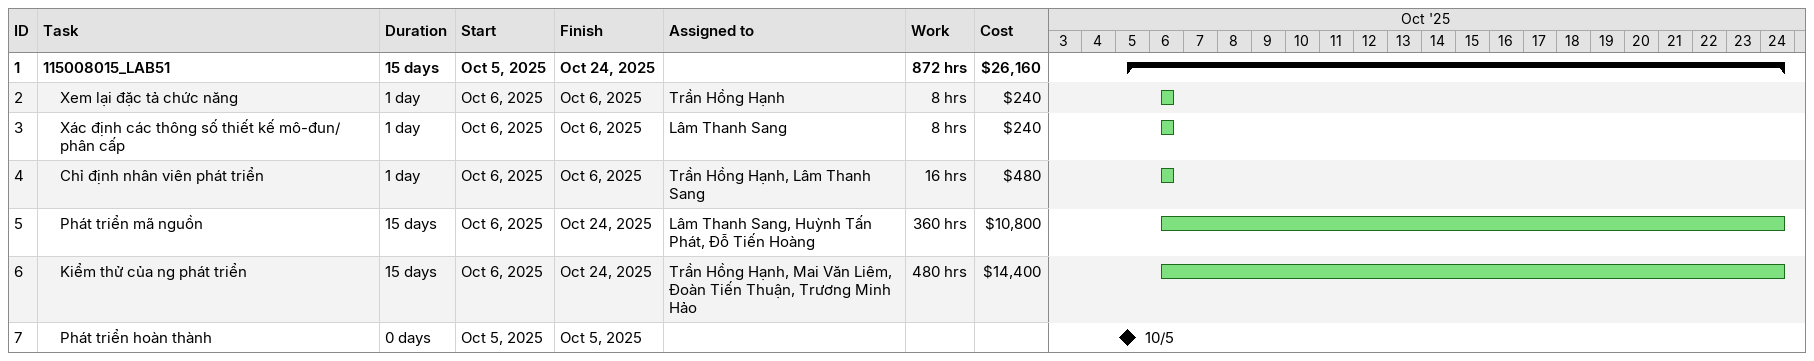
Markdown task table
| ID | Level | Task | Duration | Start | Finish | Resources | Work (h) | Cost ($) |
|---|---|---|---|---|---|---|---|---|
| 1 | 1 | **115008015_LAB51** | 15d | 2025-10-05 | 2025-10-24 |  | 872 | 26160 |
| 2 | 2 | Xem lại đặc tả chức năng | 1d | 2025-10-06 | 2025-10-06 | Trần Hồng Hạnh | 8 | 240 |
| 3 | 2 | Xác định các thông số thiết kế mô-đun/ phân cấp | 1d | 2025-10-06 | 2025-10-06 | Lâm Thanh Sang | 8 | 240 |
| 4 | 2 | Chỉ định nhân viên phát triển | 1d | 2025-10-06 | 2025-10-06 | Trần Hồng Hạnh, Lâm Thanh Sang | 16 | 480 |
| 5 | 2 | Phát triển mã nguồn | 15d | 2025-10-06 | 2025-10-24 | Lâm Thanh Sang, Huỳnh Tấn Phát, Đỗ Tiến Hoàng | 360 | 10800 |
| 6 | 2 | Kiểm thử của ng phát triển | 15d | 2025-10-06 | 2025-10-24 | Trần Hồng Hạnh, Mai Văn Liêm, Đoàn Tiến Thuận, Trương Minh Hảo | 480 | 14400 |
| 7 | 2 | Phát triển hoàn thành | 0d | 2025-10-05 | 2025-10-05 |  |  |  |
